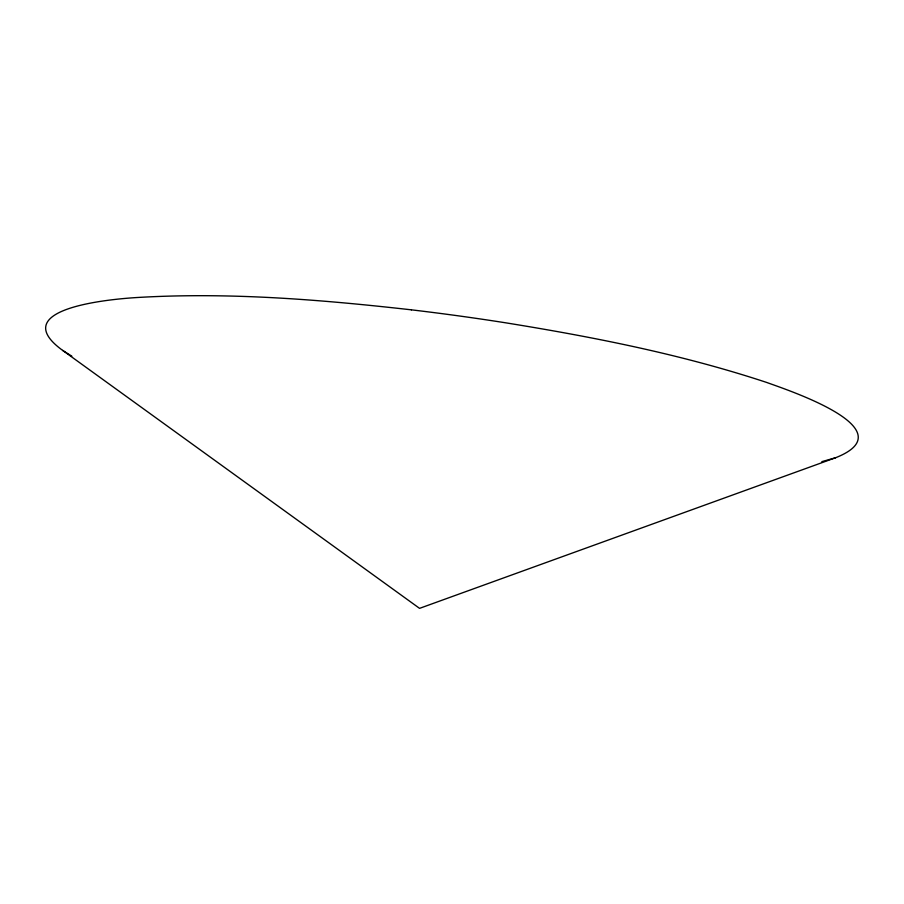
<?xml version="1.0" encoding="UTF-8"?>
<svg xmlns="http://www.w3.org/2000/svg" width="904" height="904" viewBox="0 0 904 904"><rect width="100%" height="100%" fill="white"/><g stroke="black" fill="none" stroke-linecap="round" stroke-linejoin="round"><path stroke-width="1.36" d="M411.399 309.835C320.445 299.574 228.667 292.071 137.125 297.518C113.463 298.93 4.181 307.857 62.647 350.402L419.558 608.358L835.658 457.718C907.051 429.445 788.39 390.325 766.513 382.392C681.605 354.334 593.566 337.011 505.426 322.773A614.81 151.861 8.2 0 0 411.399 309.835M835.658 457.718L821.826 461.661M71.834 356.176L62.647 350.402"/></g></svg>
